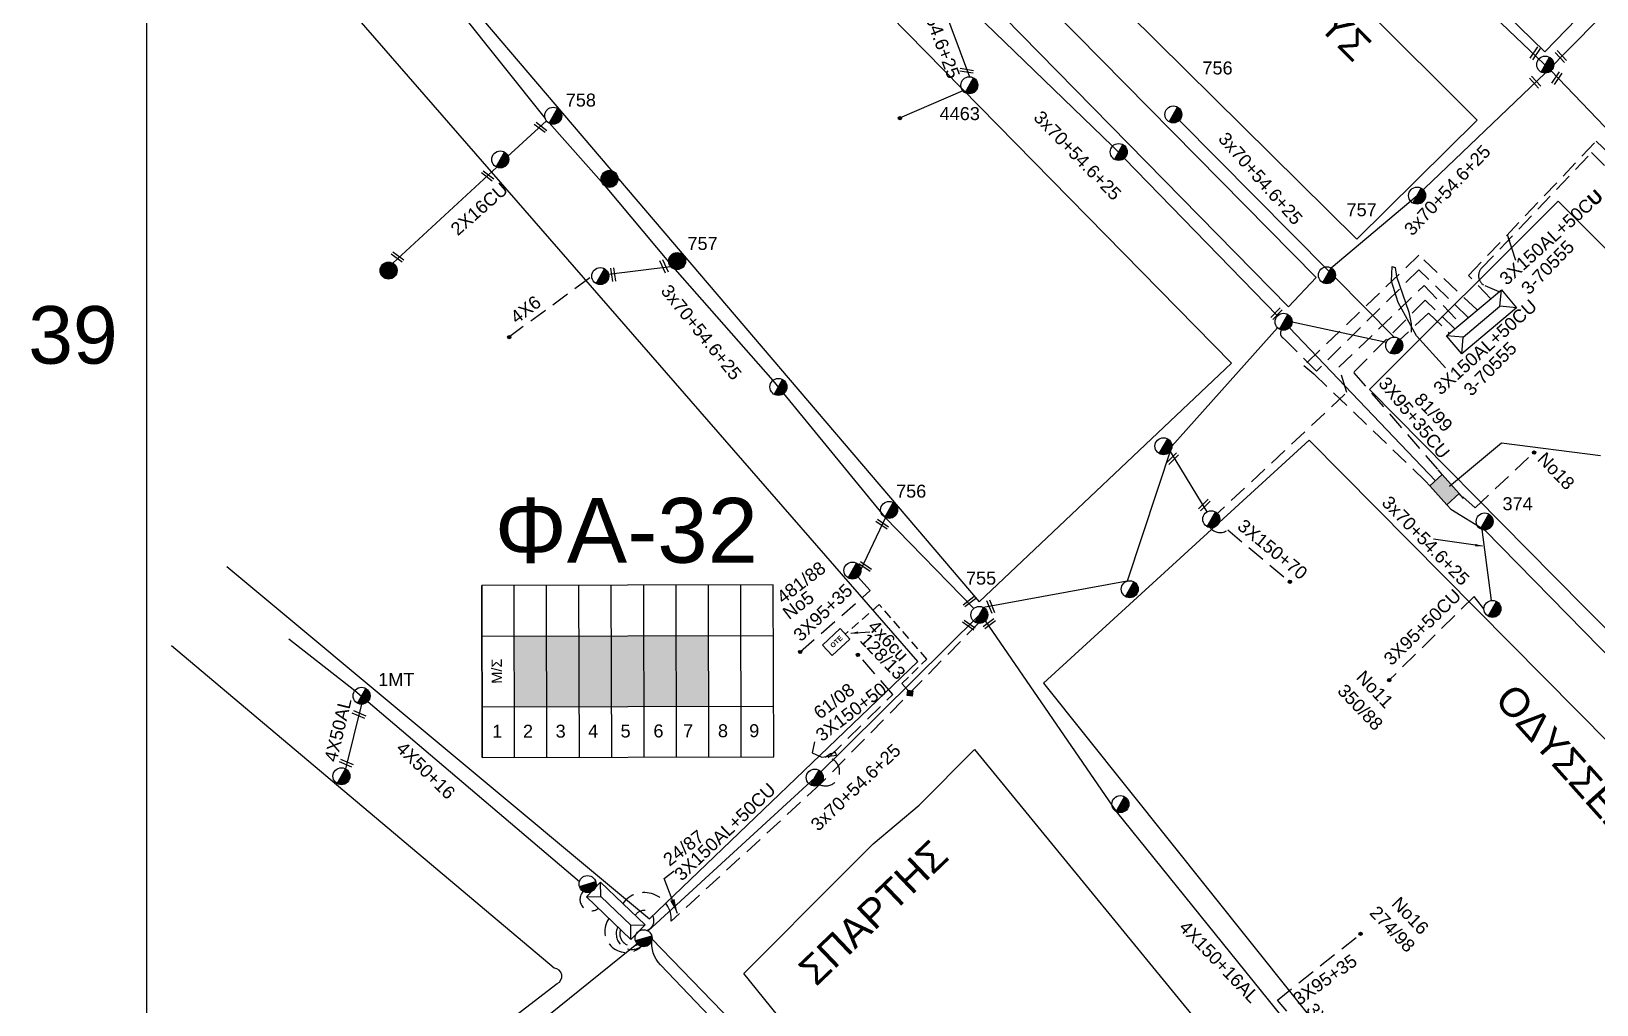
# Model space of a CAD drawing. Header units: millimetres. Extents: x -2449 to 9266, y 48 to 3905.
# Drawn here: x 7006.9 to 7224.3, y 3259.3 to 3394.4 of the extents above; entities that cross this region are included whole.
import ezdxf
from ezdxf.enums import TextEntityAlignment as Align

# ---------------------------------------------------------------- set-up
doc = ezdxf.new("R2010")
doc.units = ezdxf.units.MM
doc.linetypes.add('DASHED', pattern=[19.05, 12.7, -6.35])
for name, color, linetype in [('Link Box 4 Διευθύνσεων', 7, 'Continuous'), ('Pillar OTE', 7, 'Continuous'), ('Άγνωστα', 7, 'Continuous'), ('Ασφαλειοκιβώτια Χ.Τ 9 αναχωρήσεων', 7, 'Continuous'), ('Γυμνά εναέρια ΧΤ (3Φ)   4x50AL', 7, 'Continuous'), ('Γυμνά εναέρια ΧΤ και ΦΟΠ (3Φ)   4x50+16AL', 7, 'Continuous'), ('Επιγραφές - Σχήματα', 7, 'Continuous'), ('Καλώδια ΧΤ   3x150+70 XLPE', 7, 'DASHED'), ('Καλώδια ΧΤ   3x150AL+50CU', 7, 'DASHED'), ('Καλώδια ΧΤ   3x150AL+50XLPE', 7, 'DASHED'), ('Καλώδια ΧΤ   3x95+35 CU', 7, 'DASHED'), ('Καλώδια ΧΤ   3x95+35 XLPE', 7, 'DASHED'), ('Καλώδια ΧΤ   4x6CU', 7, 'DASHED'), ('Μηχανική τομή', 7, 'Continuous'), ('Στύλος Ξύλινος', 7, 'Continuous'), ('Στύλος Ξύλινος @ 1', 7, 'Continuous'), ('Στύλος ΦΜ', 7, 'Continuous'), ('Στύλος ΦΜ @ 1', 7, 'Continuous'), ('Συνδέσεις', 7, 'Continuous'), ('Συνεστραμμένα ΧΤ   3x70+54.6+25 AL', 7, 'SYN_LINE'), ('Υποσταθμός εναέριος 2 στύλων', 7, 'Continuous'), ('Υποσταθμός πόλεως', 7, 'Continuous'), ('Υπόβαθρο ΔΕΗ', 7, 'Continuous'), ('Υπόγεια καλώδια Παροχών ΧΤ   4x6', 7, 'DASHED')]:
    doc.layers.add(name, color=color, linetype=linetype)
doc.styles.add('arial', font='arial.ttf')
doc.styles.get("Standard").update_dxf_attribs({"font": 'arial.ttf'})
doc.linetypes.add('SYN_LINE', pattern='A,0.5,-0.0001,["/\\/\\/\\/",Standard,S=0.1,R=0,X=0,Y=-0.05],-0.25', length=0.7501)
doc.dimstyles.new('ISO-25', dxfattribs={"dimtxt": 2.5, "dimasz": 2.5, "dimexe": 1.25, "dimexo": 0.625, "dimtad": 1, "dimtxsty": 'Standard', "dimcen": 2.5, "dimadec": 0, "dimazin": 0, "dimtfac": 1, "dimtmove": 0, "dimatfit": 3, "dimfxl": 0, "dimarcsym": 0})

# ---------------------------------------------------------------- blocks, each defined once
blk = doc.blocks.new('ΥΠΑΡΧΩΝ ΤΣΙΜΕΝΤΕΝΙΟΣ ΣΤΥΛΟΣ')
at = {"layer": 'Στύλος ΦΜ'}
blk.add_hatch(color=7, dxfattribs=at).paths.add_polyline_path([(-1.29, -2.28, 0.574793), (2.62, 0, 0.268822), (1.3, 2.27)])
at = {"layer": 'Στύλος ΦΜ', "color": 7}
blk.add_line((-1.29, -2.28), (1.3, 2.27), dxfattribs=at)
blk.add_circle((0, 0), 2.62, dxfattribs=at)
at = {"layer": 'Στύλος ΦΜ', "flags": 4}
for tag, p in [('ΑΡΙΘΜΟΣ', (-4.68, 8.05)), ('ΤΥΠΟΣ', (-4.91, 3.03))]:
    blk.add_attdef(tag, p, '', height=4, dxfattribs=at)
blk = doc.blocks.new('ΥΠΑΡΧΩΝ ΞΥΛΙΝΟΣ ΣΤΥΛΟΣ')
at = {"layer": 'Στύλος Ξύλινος'}
h = blk.add_hatch(color=7, dxfattribs=at)
h.paths.add_polyline_path([(-2.62, 0, 0.270008), (-1.29, -2.28), (1.3, 2.27, 0.576266)])
h.paths.add_polyline_path([(-1.29, -2.28, 0.574793), (2.62, 0, 0.268822), (1.3, 2.27)])
at = {"layer": 'Στύλος Ξύλινος', "color": 7}
blk.add_line((-1.29, -2.28), (1.3, 2.27), dxfattribs=at)
blk.add_circle((0, 0), 2.62, dxfattribs=at)
at = {"layer": 'Στύλος Ξύλινος', "flags": 4}
for tag, p in [('ΑΡΙΘΜΟΣ', (-4.91, 8.6)), ('ΤΥΠΟΣ', (-4.85, 3.39))]:
    blk.add_attdef(tag, p, '', height=4, dxfattribs=at)
blk = doc.blocks.new('ΥΠΟΣΤΑΘΜΟΣ ΕΝΑΕΡΙΟΣ ΕΠΙ 2 ΣΤΥΛΩΝ')
at = {"layer": 'Υποσταθμός εναέριος 2 στύλων', "linetype": 'Continuous'}
for points in [[(-11.97, -2.11, 0.574793), (-8.45, -0.07, 0.268822), (-9.64, 1.98)], [(9.68, -2.15, 0.574793), (13.19, -0.1, 0.268822), (12.01, 1.95)]]:
    blk.add_hatch(color=256, dxfattribs=at).paths.add_polyline_path(points)
for p, q in [((-11.97, -2.11), (-9.64, 1.98)), ((9.68, -2.15), (12.01, 1.95))]:
    blk.add_line(p, q, dxfattribs=at)
for centre in [(-10.81, -0.07), (10.84, -0.1)]:
    blk.add_circle(centre, 2.36, dxfattribs=at)
at = {"layer": 'Υποσταθμός πόλεως', "linetype": 'Continuous', "ltscale": 40}
blk.add_lwpolyline([(-8.57, 2.82), (8.57, 2.82), (8.57, -2.82), (-8.57, -2.82)], close=True, dxfattribs=at)
for points in [[(-5.75, 0), (-8.57, 2.82)], [(-8.57, -2.82), (-5.75, 0)], [(-5.75, 0), (5.75, 0)], [(5.75, 0), (8.57, 2.82)], [(8.57, -2.82), (5.75, 0)]]:
    blk.add_lwpolyline(points, dxfattribs=at)
at = {"layer": 'Υποσταθμός εναέριος 2 στύλων', "ltscale": 40, "flags": 1}
for tag, p in [('ΜΕΤΑΣΧΗΜΑΤΙΣΜΟΣ', (14.09, 2.51)), ('ΙΣΧΥΣ', (14.07, -0.28)), ('ΑΡΙΘΜΟΣ', (14.19, -3))]:
    blk.add_attdef(tag, p, '', height=1.8, dxfattribs=at)
blk = doc.blocks.new('LINK BOX 4 ΑΝΑΧΩΡΗΣΕΩΝ')
at = {"layer": 'Link Box 4 Διευθύνσεων', "ltscale": 40}
blk.add_hatch(color=256, dxfattribs=at).paths.add_polyline_path([(-3.54, 0), (-3.54, -4.67), (3.54, -4.67), (3.54, 0)])
for p, q in [((-3.54, 0), (-5.33, 0)), ((5.33, 0), (3.54, 0)), ((-3.54, -4.67), (-5.33, -4.67)), ((5.33, -4.67), (3.54, -4.67))]:
    blk.add_line(p, q, dxfattribs=at)
blk.add_lwpolyline([(-3.54, -4.67), (-3.54, 0), (3.54, 0), (3.54, -4.67)], close=True, dxfattribs=at)
blk = doc.blocks.new('ΥΠΟΣΤΑΘΜΟΣ ΠΟΛΕΩΣ')
at = {"layer": 'Υποσταθμός πόλεως', "linetype": 'Continuous', "ltscale": 40}
blk.add_lwpolyline([(-8.57, 2.82), (8.57, 2.82), (8.57, -2.82), (-8.57, -2.82)], close=True, dxfattribs=at)
for points in [[(-5.75, 0), (-8.57, 2.82)], [(5.75, 0), (8.57, 2.82)], [(-8.57, -2.82), (-5.75, 0)], [(-5.75, 0), (5.75, 0)], [(8.57, -2.82), (5.75, 0)]]:
    blk.add_lwpolyline(points, dxfattribs=at)
at = {"layer": 'Υποσταθμός πόλεως', "linetype": 'SYN_LINE', "ltscale": 40, "flags": 1}
for tag, p in [('ΜΕΤΑΣΧΗΜΑΤΙΣΜΟΣ', (10.6, 2.39)), ('ΙΣΧΥΣ', (10.58, -0.41)), ('ΑΡΙΘΜΟΣ', (10.7, -3.13))]:
    blk.add_attdef(tag, p, '', height=1.8, dxfattribs=at)
blk = doc.blocks.new('ΑΣΦΑΛΕΙΟΚΙΒΩΤΙΟ ΥΠΟΣΤΑΘΜΟΥ 9 ΑΝΑΧΩΡΗΣΕΩΝ')
at = {"layer": 'Ασφαλειοκιβώτια Χ.Τ 9 αναχωρήσεων', "ltscale": 40}
for p, q in [((-23.8, 40.36), (24.02, 40.36)), ((-9.72, 40.36), (-9.72, -40.64)), ((9.94, 40.36), (9.94, -40.64)), ((-23.8, 31.36), (24.02, 31.36)), ((-23.8, 22.36), (24.02, 22.36)), ((-23.8, 13.36), (24.02, 13.36)), ((-23.8, 4.36), (24.02, 4.36)), ((-23.8, -4.64), (24.02, -4.64)), ((-23.8, -13.64), (24.02, -13.64)), ((-23.8, -22.64), (24.02, -22.64)), ((-23.8, -31.64), (24.02, -31.64))]:
    blk.add_line(p, q, dxfattribs=at)
at = {"layer": 'Ασφαλειοκιβώτια Χ.Τ 9 αναχωρήσεων'}
blk.add_lwpolyline([(-23.8, -40.64), (24.02, -40.64), (24.02, 40.36), (-23.8, 40.36)], close=True, dxfattribs=at)
for s, p in [('1', (-18.29, 37.57)), ('2', (-18.29, 29)), ('3', (-18.29, 19.93)), ('4', (-18.29, 10.91)), ('5', (-18.29, 1.89)), ('6', (-18.29, -7.24)), ('7', (-18.29, -15.48)), ('8', (-18.29, -25.17)), ('9', (-18.29, -33.86))]:
    blk.add_text(s, height=3.6, rotation=270, dxfattribs=at).set_placement(p)
at = {"layer": 'Ασφαλειοκιβώτια Χ.Τ 9 αναχωρήσεων', "ltscale": 40}
for tag, height, p in [('ΟΝΟΜΑ', 5, (-0.16, 44.31)), ('ΚΕΙΜΕΝΟ 1', 2, (17.06, 35.59)), ('ΚΕΙΜΕΝΟ 2', 2, (17.06, 26.88)), ('ΚΕΙΜΕΝΟ 3', 2, (17.06, 17.69)), ('ΚΕΙΜΕΝΟ 4', 2, (17.06, 8.71)), ('ΚΕΙΜΕΝΟ 5', 2, (17.06, -0.13)), ('ΚΕΙΜΕΝΟ 6', 2, (17.06, -9.05)), ('ΚΕΙΜΕΝΟ 7', 2, (17.06, -18.13)), ('ΚΕΙΜΕΝΟ 8', 2, (17.06, -26.85)), ('ΚΕΙΜΕΝΟ 9', 2, (17.06, -35.99)), ('ΣΧ', 2, (-0.1, -42.64))]:
    blk.add_attdef(tag, text='', height=height, dxfattribs=at).set_placement(p, align=Align.MIDDLE_CENTER)
blk = doc.blocks.new('ΜΗΧΑΝΙΚΗ ΤΟΜΗ')
at = {"layer": 'Μηχανική τομή', "ltscale": 40}
for p, q in [((-1.89, 0.78), (1.89, 0.78)), ((1.89, 0), (-1.89, 0))]:
    blk.add_line(p, q, dxfattribs=at)
blk = doc.blocks.new('_ΣΥΝΔΕΣΗ')
at = {"layer": 'Συνδέσεις', "linetype": 'SYN_LINE', "ltscale": 40}
blk.add_hatch(color=256, dxfattribs=at).paths.add_polyline_path([(0.5, -0.01, 1), (-0.5, -0.01, 1)])
at = {"layer": 'Συνδέσεις'}
blk.add_circle((0, -0.01), 0.5, dxfattribs=at)
blk = doc.blocks.new('TSONTA XT1')
at = {"ltscale": 40}
h = blk.add_hatch(color=256, dxfattribs=at)
h.dxf.hatch_style = 1
h.paths.add_polyline_path([(595.96, 2487.66), (597.07, 2488.77), (595.96, 2489.87), (594.85, 2488.77)])
blk.add_lwpolyline([(594.85, 2488.77), (595.96, 2489.87), (597.07, 2488.77), (595.96, 2487.66)], close=True, dxfattribs=at)
blk = doc.blocks.new('PILLAR ΟΤΕ')
at = {"layer": 'Pillar OTE', "ltscale": 40}
blk.add_lwpolyline([(-3.31, 2.02), (3.39, 2.02), (3.39, -1.99), (-3.31, -1.99)], close=True, dxfattribs=at)
at = {"layer": 'Pillar OTE', "insert": (-1.81, 0.71), "char_height": 1.3575, "width": 109.961, "attachment_point": 1}
blk.add_mtext('{\\fArial|b1|i0|c161|p34;OTE}', dxfattribs=at)

msp = doc.modelspace()

# ---------------------------------------------------------------- hatches: boundary and pattern name
at = {"layer": 'Ασφαλειοκιβώτια Χ.Τ 9 αναχωρήσεων', "ltscale": 40}
for color, points in [(30, [(7073.96, 3310.44), (7073.99, 3300.61), (7078.49, 3300.62), (7078.46, 3310.45)]), (85, [(7078.46, 3310.45), (7078.49, 3300.62), (7082.99, 3300.63), (7082.96, 3310.46)]), (2, [(7082.96, 3310.46), (7082.99, 3300.63), (7087.49, 3300.64), (7087.46, 3310.47)]), (151, [(7087.46, 3310.47), (7087.49, 3300.64), (7091.99, 3300.65), (7091.96, 3310.48)]), (1, [(7091.96, 3310.48), (7091.99, 3300.65), (7096.49, 3300.66), (7096.46, 3310.49)]), (62, [(7096.46, 3310.49), (7096.49, 3300.66), (7100.99, 3300.67), (7100.96, 3310.5)])]:
    msp.add_hatch(color=color, dxfattribs=at).paths.add_polyline_path(points)

# ---------------------------------------------------------------- linework, layer by layer
at = {"layer": 'Άγνωστα', "color": 151, "linetype": 'SYN_LINE', "ltscale": 10}
for points in [[(7078.46, 3381.98), (7072.44, 3376.51)], [(7187.99, 3360.25), (7196.22, 3351.96)]]:
    msp.add_lwpolyline(points, dxfattribs=at)
at = {"layer": 'Άγνωστα', "color": 151, "linetype": 'SYN_LINE', "ltscale": 20}
msp.add_lwpolyline([(7071.53, 3375.57), (7057.1, 3362.23)], dxfattribs=at)
at = {"layer": 'Άγνωστα', "color": 30, "linetype": 'DASHED', "ltscale": 0.2}
msp.add_lwpolyline([(7205.74, 3329.76), (7207.48, 3328.27), (7215.65, 3335.94)], dxfattribs=at)
at = {"layer": 'Άγνωστα', "linetype": 'DASHED', "ltscale": 0.2}
msp.add_lwpolyline([(7208.68, 3314.22), (7207.33, 3315.96), (7195.53, 3304.34)], dxfattribs=at)
at = {"layer": 'Άγνωστα', "color": 1, "linetype": 'Continuous', "ltscale": 20}
for points in [[(7042.63, 3310.05), (7051.84, 3302.9)], [(7051.84, 3302.9), (7083.03, 3276.36)]]:
    msp.add_lwpolyline(points, dxfattribs=at)
at = {"layer": 'Άγνωστα', "color": 7, "linetype": 'DASHED', "ltscale": 0.2}
msp.add_lwpolyline([(7117.6, 3293.55), (7126.54, 3302.34), (7121.89, 3307.69)], dxfattribs=at)
at = {"layer": 'Άγνωστα', "color": 1, "linetype": 'SYN_LINE', "ltscale": 20}
msp.add_lwpolyline([(7124.71, 3299.67), (7124.79, 3299.76)], dxfattribs=at)
at = {"layer": 'Άγνωστα', "color": 1, "linetype": 'DASHED', "ltscale": 0.2}
msp.add_lwpolyline([(7083.57, 3274.99, 0.953788), (7085.67, 3272.64)], format="xyb", dxfattribs=at)
at = {"layer": 'Γυμνά εναέρια ΧΤ (3Φ)   4x50AL', "color": 1, "ltscale": 40}
msp.add_lwpolyline([(7052.75, 3300.97), (7050.54, 3292.01)], dxfattribs=at)
at = {"layer": 'Γυμνά εναέρια ΧΤ και ΦΟΠ (3Φ)   4x50+16AL', "color": 7, "linetype": 'SYN_LINE', "ltscale": 10}
msp.add_lwpolyline([(7208.41, 3325.24), (7209.67, 3315.39)], dxfattribs=at)
at = {"layer": 'Γυμνά εναέρια ΧΤ και ΦΟΠ (3Φ)   4x50+16AL', "color": 30, "ltscale": 0.2}
msp.add_lwpolyline([(7139.41, 3312.55), (7157.59, 3286.09), (7191.32, 3244.31)], dxfattribs=at)
at = {"layer": 'Επιγραφές - Σχήματα'}
msp.add_lwpolyline([(7022.92, 3887.4), (9025.82, 3887.4), (9025.82, 2893.51), (7022.92, 2893.51)], close=True, dxfattribs=at)
at = {"layer": 'Επιγραφές - Σχήματα', "linetype": 'Continuous', "ltscale": 0.2}
for points in [[(7203.35, 3347.71), (7199.31, 3352.15), (7196.76, 3356.77), (7195.85, 3359.73), (7195.93, 3361.79), (7196.34, 3361.63), (7196.51, 3360.39), (7198.24, 3355.45), (7198.57, 3353.8), (7198.57, 3352.65)], [(7203.89, 3331.26), (7211.1, 3337.26), (7224.86, 3335.54)], [(7115.67, 3295.74), (7115.34, 3294.24), (7116.71, 3293.65), (7118.73, 3293.91), (7118.6, 3294.3), (7117.89, 3294.11), (7117.17, 3293.59)]]:
    msp.add_lwpolyline(points, dxfattribs=at)
at = {"layer": 'Επιγραφές - Σχήματα', "color": 62, "linetype": 'DASHED', "ltscale": 0.2}
msp.add_lwpolyline([(7087.12, 3271.24, 0.918118), (7091.61, 3267.36)], format="xyb", dxfattribs=at)
at = {"layer": 'Επιγραφές - Σχήματα', "color": 151, "linetype": 'DASHED', "ltscale": 0.2}
msp.add_lwpolyline([(7090.77, 3271.64), (7090.77, 3271.64, -1.473), (7092.37, 3269.59)], format="xyb", dxfattribs=at)
at = {"layer": 'Επιγραφές - Σχήματα', "color": 7, "linetype": 'DASHED', "ltscale": 0.2}
msp.add_arc((7117.19, 3291.62), 1.98, 238.4451, 78.3022, dxfattribs=at)
at = {"layer": 'Επιγραφές - Σχήματα', "color": 2, "linetype": 'DASHED', "ltscale": 0.2}
msp.add_arc((7090.31, 3269.11), 2.18, 154.1151, 306.5695, dxfattribs=at)
at = {"layer": 'Επιγραφές - Σχήματα', "color": 85, "linetype": 'DASHED', "ltscale": 0.2}
msp.add_arc((7090.31, 3269.11), 1.68, 159.7723, 298.9175, dxfattribs=at)
at = {"layer": 'Καλώδια ΧΤ   3x150+70 XLPE', "linetype": 'DASHED', "ltscale": 0.2}
msp.add_lwpolyline([(7173.1, 3325.18), (7181.73, 3317.98)], dxfattribs=at)
msp.add_arc((7172.04, 3326.64), 1.81, 219.1944, 305.9843, dxfattribs=at)
at = {"layer": 'Καλώδια ΧΤ   3x150AL+50CU', "color": 27, "linetype": 'DASHED', "ltscale": 0.2}
msp.add_line((7185.41, 3347.22), (7180.88, 3351.8), dxfattribs=at)
at = {"layer": 'Καλώδια ΧΤ   3x150AL+50CU', "color": 85, "ltscale": 0.2}
msp.add_lwpolyline([(7209.63, 3357.3), (7206.54, 3360.52), (7224.27, 3379.16), (7236.24, 3367.83), (7236.24, 3367.18), (7237.22, 3366.13), (7238.28, 3366.48), (7238.18, 3366.98)], dxfattribs=at)
at = {"layer": 'Καλώδια ΧΤ   3x150AL+50CU', "color": 6, "linetype": 'DASHED', "ltscale": 0.2}
msp.add_lwpolyline([(7207.76, 3355.74), (7199.65, 3363.35), (7183.68, 3348.03), (7185.04, 3346.85), (7200.56, 3331.97)], dxfattribs=at)
at = {"layer": 'Καλώδια ΧΤ   3x150AL+50CU', "color": 27, "linetype": 'DASHED', "ltscale": 0.2}
msp.add_lwpolyline([(7206.51, 3354.69), (7199.65, 3361.32), (7185.41, 3347.22)], dxfattribs=at)
at = {"layer": 'Καλώδια ΧΤ   3x150AL+50CU', "color": 1, "linetype": 'DASHED', "ltscale": 0.2}
msp.add_lwpolyline([(7170.8, 3326.67), (7189.62, 3344.27), (7188.54, 3347.8), (7200.37, 3359.11), (7205.45, 3353.8)], dxfattribs=at)
at = {"layer": 'Καλώδια ΧΤ   3x150AL+50CU', "color": 30, "linetype": 'DASHED', "ltscale": 0.2}
msp.add_lwpolyline([(7204.65, 3353.13), (7200.5, 3357.08), (7190.57, 3347.06), (7202.3, 3333.53)], dxfattribs=at)
at = {"layer": 'Καλώδια ΧΤ   3x150AL+50CU', "color": 151, "linetype": 'SYN_LINE', "ltscale": 15}
msp.add_lwpolyline([(7182.02, 3354.09), (7195.13, 3351.24)], dxfattribs=at)
at = {"layer": 'Καλώδια ΧΤ   3x150AL+50CU', "color": 151, "linetype": 'DASHED', "ltscale": 0.2}
msp.add_lwpolyline([(7196.33, 3350.98), (7200.98, 3355.31), (7203.9, 3352.5)], dxfattribs=at)
at = {"layer": 'Καλώδια ΧΤ   3x150AL+50CU', "color": 30, "ltscale": 0.2}
msp.add_lwpolyline([(7138.63, 3312.42), (7116.55, 3289.95), (7095.78, 3270.87)], dxfattribs=at)
for points in [[(7095.78, 3270.87, 0.745975), (7089.04, 3273.3)], [(7193.08, 3245.34), (7193.34, 3245.91, 0.355477), (7193.04, 3247.09, 0.44964), (7191.09, 3246.68), (7179.98, 3259.9)]]:
    msp.add_lwpolyline(points, format="xyb", dxfattribs=at)
at = {"layer": 'Καλώδια ΧΤ   3x150AL+50CU', "color": 27, "linetype": 'DASHED', "ltscale": 0.2}
msp.add_arc((7181.16, 3352.5), 0.756, 143.8084, 248.3576, dxfattribs=at)
at = {"layer": 'Καλώδια ΧΤ   3x150AL+50XLPE', "color": 62, "linetype": 'DASHED', "ltscale": 0.2}
msp.add_lwpolyline([(7210.79, 3358.27), (7208.84, 3359.1, -0.498717), (7208.27, 3361.43), (7223.64, 3377.58), (7236.32, 3364.88), (7239.31, 3364.03), (7271.3, 3333.17, 0.395876), (7272.35, 3333.16, 0.091186), (7272.86, 3333.83, -0.716942), (7275.48, 3333.46, -0.031095), (7275.7, 3331.69, 0.751926)], format="xyb", dxfattribs=at)
at = {"layer": 'Καλώδια ΧΤ   3x95+35 XLPE', "color": 151, "ltscale": 0.2}
msp.add_lwpolyline([(7113.73, 3308.29), (7123.39, 3316.76), (7121.72, 3318.65)], dxfattribs=at)
at = {"layer": 'Καλώδια ΧΤ   3x95+35 XLPE', "color": 30, "ltscale": 0.2}
msp.add_lwpolyline([(7179.98, 3259.9), (7191.54, 3269.09)], dxfattribs=at)
at = {"layer": 'Καλώδια ΧΤ   4x6CU', "color": 30, "linetype": 'DASHED', "ltscale": 0.1}
msp.add_lwpolyline([(7128.64, 3302.92), (7127.83, 3303.85), (7131.27, 3307.25), (7124.68, 3314.82), (7119.95, 3310.71)], dxfattribs=at)
at = {"layer": 'Συνεστραμμένα ΧΤ   3x70+54.6+25 AL', "color": 85, "linetype": 'SYN_LINE', "ltscale": 20}
for points in [[(7187.44, 3361.58), (7199.4, 3371.61), (7217.2, 3388.62), (7253.67, 3425.58), (7290.81, 3460.77)], [(7237.14, 3368.99), (7218.01, 3388.95), (7178.48, 3426.68)], [(7091.7, 3268.24), (7042.63, 3228.7)]]:
    msp.add_lwpolyline(points, dxfattribs=at)
at = {"layer": 'Συνεστραμμένα ΧΤ   3x70+54.6+25 AL', "color": 151, "linetype": 'SYN_LINE', "ltscale": 20}
for points in [[(7060.24, 3404.92), (7078.27, 3382.34)], [(7166.44, 3382.01), (7187.16, 3361.08)], [(7096.29, 3361.38), (7109.87, 3345.92), (7125.46, 3326.94), (7137.81, 3314.28)], [(7201.93, 3332), (7181.65, 3353.24)], [(7204.07, 3328.06), (7208.78, 3325.18), (7243.22, 3290.05), (7273.79, 3259.96)], [(7092.57, 3269.49), (7115.72, 3290.78), (7138.58, 3313.39)]]:
    msp.add_lwpolyline(points, dxfattribs=at)
at = {"layer": 'Συνεστραμμένα ΧΤ   3x70+54.6+25 AL', "color": 27, "linetype": 'SYN_LINE', "ltscale": 15}
msp.add_lwpolyline([(7132.01, 3402.04), (7137.19, 3388.11)], dxfattribs=at)
at = {"layer": 'Συνεστραμμένα ΧΤ   3x70+54.6+25 AL', "color": 27, "linetype": 'SYN_LINE', "ltscale": 20}
msp.add_lwpolyline([(7132.59, 3402.19), (7157.09, 3378.49), (7180.02, 3354.93)], dxfattribs=at)
at = {"layer": 'Συνεστραμμένα ΧΤ   3x70+54.6+25 AL', "color": 27, "linetype": 'SYN_LINE', "ltscale": 10}
msp.add_lwpolyline([(7136.29, 3386.17), (7127.5, 3382.39)], dxfattribs=at)
at = {"layer": 'Συνεστραμμένα ΧΤ   3x70+54.6+25 AL', "color": 151, "linetype": 'SYN_LINE', "ltscale": 10}
for points in [[(7078.81, 3381.7), (7086.09, 3373.53)], [(7087.06, 3360.72), (7095.67, 3361.78)]]:
    msp.add_lwpolyline(points, dxfattribs=at)
at = {"layer": 'Συνεστραμμένα ΧΤ   3x70+54.6+25 AL', "color": 151, "linetype": 'SYN_LINE', "ltscale": 15}
msp.add_lwpolyline([(7086.62, 3372.92), (7095.41, 3362.41)], dxfattribs=at)
at = {"layer": 'Συνεστραμμένα ΧΤ   3x70+54.6+25 AL', "color": 1, "linetype": 'SYN_LINE', "ltscale": 20}
msp.add_lwpolyline([(7180.02, 3353.24), (7165.34, 3336.81), (7159.1, 3318.07), (7139.16, 3314.41)], dxfattribs=at)
at = {"layer": 'Συνεστραμμένα ΧΤ   3x70+54.6+25 AL', "color": 1, "linetype": 'SYN_LINE', "ltscale": 10}
msp.add_lwpolyline([(7165.1, 3336.1), (7170.19, 3327.68)], dxfattribs=at)
at = {"layer": 'Συνεστραμμένα ΧΤ   3x70+54.6+25 AL', "color": 151, "linetype": 'SYN_LINE', "ltscale": 8}
msp.add_lwpolyline([(7122.12, 3319.63), (7126.03, 3327.94)], dxfattribs=at)
at = {"layer": 'Συνεστραμμένα ΧΤ   3x70+54.6+25 AL', "color": 62, "linetype": 'SYN_LINE', "ltscale": 20}
msp.add_lwpolyline([(7131.61, 3228.46), (7131.61, 3228.46), (7129.37, 3228.03), (7094.28, 3264.77, -0.227933), (7093.1, 3268.41, -13.512608)], format="xyb", dxfattribs=at)
at = {"layer": 'Συνεστραμμένα ΧΤ   3x70+54.6+25 AL', "color": 2, "linetype": 'SYN_LINE', "ltscale": 20}
msp.add_lwpolyline([(7093.1, 3268.41), (7130.93, 3229.33), (7157.07, 3196.39)], dxfattribs=at)
at = {"layer": 'Υπόβαθρο ΔΕΗ'}
for points in [[(7147, 3459.92), (7217.12, 3391.56), (7245.19, 3420.54), (7173.14, 3493.1)], [(7113.92, 3454.76), (7097.46, 3441.8), (7181.54, 3356.16), (7185.35, 3360.26), (7142.16, 3404.08), (7147.34, 3408.73), (7191, 3365.55), (7207.74, 3382.09), (7127.5, 3462.13)], [(7138.57, 3315.18), (7173.63, 3348.34), (7088.61, 3434.93), (7057.11, 3410.75), (7138.57, 3315.18)], [(7034.06, 3320.13), (7092.75, 3271.16), (7130.03, 3306.93), (7049.9, 3398.96)]]:
    msp.add_lwpolyline(points, dxfattribs=at)
at = {"layer": 'Υπόβαθρο ΔΕΗ', "ltscale": 20}
for points in [[(7192.78, 3344.67), (7218.48, 3318.69), (7222.94, 3314.19), (7234.6, 3302.48), (7265.69, 3270.6), (7292.56, 3298.73), (7280.35, 3310.3), (7267.29, 3323.04), (7254.43, 3335.5), (7236.64, 3353.26), (7218.97, 3370.85), (7192.78, 3344.67)], [(7208.74, 3208.23), (7177.49, 3174.95), (7105.86, 3263.57), (7119.73, 3277.48), (7123.84, 3281.61), (7130.21, 3286.96), (7137.89, 3294.68), (7208.74, 3208.23)]]:
    msp.add_lwpolyline(points, dxfattribs=at)
for points in [[(7147.47, 3303.9), (7216.75, 3217.21, 0.480943), (7216.94, 3217.21), (7258.85, 3262.46), (7184.4, 3337.66), (7147.47, 3303.9)], [(7042.63, 3231.92), (7042.63, 3231.92), (7054.66, 3242.75), (7066.18, 3251.61), (7076.15, 3259.26), (7079.94, 3262.19, 0.770324), (7079.53, 3264.33), (7026.37, 3309.07)]]:
    msp.add_lwpolyline(points, format="xyb", dxfattribs=at)
at = {"layer": 'Υπόγεια καλώδια Παροχών ΧΤ   4x6', "color": 151, "linetype": 'DASHED', "ltscale": 0.2}
msp.add_lwpolyline([(7073.18, 3351.96), (7084.74, 3360.44)], dxfattribs=at)

# ---------------------------------------------------------------- block references
at = {"layer": 'Link Box 4 Διευθύνσεων', "xscale": 0.5, "yscale": 0.5, "zscale": 0.5, "rotation": 311.8449968251819}
msp.add_blockref('LINK BOX 4 ΑΝΑΧΩΡΗΣΕΩΝ', (7204.08, 3331.55), dxfattribs=at)
at = {"layer": 'Pillar OTE', "xscale": 0.5, "yscale": 0.5, "zscale": 0.5, "rotation": 43.11064616567811}
msp.add_blockref('PILLAR ΟΤΕ', (7118.68, 3309.6), dxfattribs=at)
at = {"layer": 'Ασφαλειοκιβώτια Χ.Τ 9 αναχωρήσεων', "xscale": 0.4999999999999993, "yscale": 0.4999999999999993, "zscale": 0.4999999999999993, "rotation": 90.13765344790879}
msp.add_blockref('ΑΣΦΑΛΕΙΟΚΙΒΩΤΙΟ ΥΠΟΣΤΑΘΜΟΥ 9 ΑΝΑΧΩΡΗΣΕΩΝ', (7089.66, 3305.51), dxfattribs=at)
at = {"layer": 'Μηχανική τομή'}
for p, xscale, yscale, zscale, rotation in [((7215.97, 3391.27), 0.4999999999999947, 0.4999999999999947, 0.4999999999999947, 56.39165911160593), ((7219.5, 3391.06), 0.5000000000000093, 0.5000000000000093, 0.5000000000000093, 133.1493000460759), ((7136.78, 3388.76), 0.5000000000000052, 0.5000000000000052, 0.5000000000000052, 350.8392218654308), ((7215.92, 3387.49), 0.5000000000000093, 0.5000000000000093, 0.5000000000000093, 133.1493000460759), ((7218.96, 3387.82), 0.4999999999999947, 0.4999999999999947, 0.4999999999999947, 56.39165911160593), ((7077.51, 3380.93), 0.5000000000000339, 0.5000000000000339, 0.5000000000000339, 323.0610705977504), ((7070.16, 3374.19), 0.5000000000000339, 0.5000000000000339, 0.5000000000000339, 323.0610705977504), ((7057.62, 3362.93), 0.5000000000000339, 0.5000000000000339, 0.5000000000000339, 323.0610705977504), ((7094.59, 3361.71), 0.5000000000000347, 0.5000000000000347, 0.5000000000000347, 294.0098801547466), ((7087.52, 3360.6), 0.5000000000000443, 0.5000000000000443, 0.5000000000000443, 278.0659507587915), ((7179.72, 3355.37), 0.4999999999999994, 0.4999999999999994, 0.4999999999999994, 225.3080609891651), ((7165.31, 3335.23), 0.4999999999999993, 0.4999999999999993, 0.4999999999999993, 225.3080609891651), ((7169.69, 3328.77), 0.4999999999999993, 0.4999999999999993, 0.4999999999999993, 225.3080609891651), ((7124.98, 3325.82), 0.5000000000000436, 0.5000000000000436, 0.5000000000000436, 325.5506833477659), ((7122.61, 3319.93), 0.5000000000000435, 0.5000000000000435, 0.5000000000000435, 325.5506833477659), ((7137.07, 3315.36), 0.5000000000000355, 0.5000000000000355, 0.5000000000000355, 216.3783163237812), ((7139.99, 3314.47), 0.500000000000046, 0.500000000000046, 0.500000000000046, 291.8649872555426), ((7137.02, 3311.82), 0.5000000000000436, 0.5000000000000436, 0.5000000000000436, 325.5506833477659), ((7139.85, 3312.33), 0.5000000000000357, 0.5000000000000357, 0.5000000000000357, 216.3783163237812), ((7052.49, 3299.75), 0.4999999999999997, 0.4999999999999997, 0.4999999999999997, 156.9193340496631), ((7050.71, 3292.96), 0.4999999999999997, 0.4999999999999997, 0.4999999999999997, 156.9193340496631)]:
    msp.add_blockref('ΜΗΧΑΝΙΚΗ ΤΟΜΗ', p, dxfattribs=dict(at, xscale=xscale, yscale=yscale, zscale=zscale, rotation=rotation))
at = {"layer": 'Στύλος Ξύλινος @ 1', "ltscale": 40, "xscale": 0.4499999999998181, "yscale": 0.4499999999998181, "zscale": 0.4499999999998181}
for p in [(7087.2, 3373.94), (7056.51, 3361.2)]:
    msp.add_blockref('ΥΠΑΡΧΩΝ ΞΥΛΙΝΟΣ ΣΤΥΛΟΣ', p, dxfattribs=at)
at = {"layer": 'Στύλος Ξύλινος @ 1', "ltscale": 40}
ref = msp.add_blockref('ΥΠΑΡΧΩΝ ΞΥΛΙΝΟΣ ΣΤΥΛΟΣ', (7096.58, 3362.52), dxfattribs=dict(at, xscale=0.4499999999998181, yscale=0.4499999999998181, zscale=0.4499999999998181))
ref.add_attrib('ΤΥΠΟΣ', '757', (7098.03, 3364.07), dxfattribs={"layer": 'Στύλος Ξύλινος', "height": 1.8, "flags": 4})
at = {"layer": 'Στύλος ΦΜ @ 1', "ltscale": 40, "xscale": 0.4499999999998181, "yscale": 0.4499999999998181, "zscale": 0.4499999999998181}
for p in [(7217.2, 3389.8), (7072.03, 3376.64), (7157.94, 3377.67), (7085.92, 3360.44), (7186.86, 3360.56), (7180.84, 3354.09), (7196.22, 3350.78), (7110.66, 3345.04), (7164.16, 3336.81), (7170.8, 3326.67), (7120.95, 3319.54), (7159.47, 3316.95), (7209.86, 3314.22), (7049.96, 3290.99), (7115.72, 3290.79), (7158.17, 3287.12)]:
    msp.add_blockref('ΥΠΑΡΧΩΝ ΤΣΙΜΕΝΤΕΝΙΟΣ ΣΤΥΛΟΣ', p, dxfattribs=at)
at = {"layer": 'Στύλος ΦΜ @ 1', "ltscale": 40}
ref = msp.add_blockref('ΥΠΑΡΧΩΝ ΤΣΙΜΕΝΤΕΝΙΟΣ ΣΤΥΛΟΣ', (7165.53, 3382.88), dxfattribs=dict(at, xscale=0.4499999999998181, yscale=0.4499999999998181, zscale=0.4499999999998181))
ref.add_attrib('ΤΥΠΟΣ', '756', (7169.57, 3388.44), dxfattribs={"layer": 'Στύλος ΦΜ', "height": 1.8, "flags": 4})
ref = msp.add_blockref('ΥΠΑΡΧΩΝ ΤΣΙΜΕΝΤΕΝΙΟΣ ΣΤΥΛΟΣ', (7137.19, 3386.93), dxfattribs=dict(at, xscale=0.4499999999998181, yscale=0.4499999999998181, zscale=0.4499999999998181))
ref.add_attrib('ΑΡΙΘΜΟΣ', '4463', (7133.06, 3382.1), dxfattribs={"layer": 'Στύλος ΦΜ', "height": 1.8, "flags": 4})
ref = msp.add_blockref('ΥΠΑΡΧΩΝ ΤΣΙΜΕΝΤΕΝΙΟΣ ΣΤΥΛΟΣ', (7079.39, 3382.71), dxfattribs=dict(at, xscale=0.4499999999998181, yscale=0.4499999999998181, zscale=0.4499999999998181))
ref.add_attrib('ΤΥΠΟΣ', '758', (7081.12, 3383.98), dxfattribs={"layer": 'Στύλος ΦΜ', "height": 1.8, "flags": 4})
ref = msp.add_blockref('ΥΠΑΡΧΩΝ ΤΣΙΜΕΝΤΕΝΙΟΣ ΣΤΥΛΟΣ', (7199.39, 3371.61), dxfattribs=dict(at, xscale=0.4499999999998181, yscale=0.4499999999998181, zscale=0.4499999999998181))
ref.add_attrib('ΤΥΠΟΣ', '757', (7189.59, 3368.75), dxfattribs={"layer": 'Στύλος ΦΜ', "height": 1.8, "flags": 4})
ref = msp.add_blockref('ΥΠΑΡΧΩΝ ΤΣΙΜΕΝΤΕΝΙΟΣ ΣΤΥΛΟΣ', (7126.04, 3327.96), dxfattribs=dict(at, xscale=0.4499999999998181, yscale=0.4499999999998181, zscale=0.4499999999998181))
ref.add_attrib('ΤΥΠΟΣ', '756', (7127.01, 3329.67), dxfattribs={"layer": 'Στύλος ΦΜ', "height": 1.8, "flags": 4})
ref = msp.add_blockref('ΥΠΑΡΧΩΝ ΤΣΙΜΕΝΤΕΝΙΟΣ ΣΤΥΛΟΣ', (7208.78, 3326.36), dxfattribs=dict(at, xscale=0.4499999999998181, yscale=0.4499999999998181, zscale=0.4499999999998181))
ref.add_attrib('ΤΥΠΟΣ', '374', (7211.26, 3327.93), dxfattribs={"layer": 'Στύλος ΦΜ', "height": 1.8, "flags": 4})
ref = msp.add_blockref('ΥΠΑΡΧΩΝ ΤΣΙΜΕΝΤΕΝΙΟΣ ΣΤΥΛΟΣ', (7138.58, 3313.39), dxfattribs=dict(at, xscale=0.4499999999998181, yscale=0.4499999999998181, zscale=0.4499999999998181))
ref.add_attrib('ΤΥΠΟΣ', '755', (7136.72, 3317.59), dxfattribs={"layer": 'Στύλος ΦΜ', "height": 1.8, "flags": 4})
ref = msp.add_blockref('ΥΠΑΡΧΩΝ ΤΣΙΜΕΝΤΕΝΙΟΣ ΣΤΥΛΟΣ', (7052.75, 3302.15), dxfattribs=dict(at, xscale=0.4499999999998181, yscale=0.4499999999998181, zscale=0.4499999999998181))
ref.add_attrib('ΤΥΠΟΣ', '1ΜΤ', (7055.07, 3303.51), dxfattribs={"layer": 'Στύλος ΦΜ', "height": 1.8, "flags": 4})
at = {"layer": 'Συνδέσεις', "xscale": 0.4500000000000455, "yscale": 0.4500000000000455, "zscale": 0.4500000000000455}
for p in [(7127.54, 3382.37), (7073.27, 3351.96), (7215.65, 3335.94), (7181.73, 3317.99), (7113.69, 3308.24), (7121.71, 3307.83), (7195.53, 3304.34), (7191.54, 3269.1)]:
    msp.add_blockref('_ΣΥΝΔΕΣΗ', p, dxfattribs=at)
at = {"layer": 'Συνδέσεις', "xscale": 0.4587642264993219, "yscale": 0.4587642264993219, "zscale": 0.4587642264993219, "rotation": 36.85281283035874}
msp.add_blockref('TSONTA XT1', (7594.96, 2224.93), dxfattribs=at)
at = {"layer": 'Υποσταθμός εναέριος 2 στύλων', "xscale": 0.5, "yscale": 0.5, "zscale": 0.5, "rotation": 316.0586336074193}
msp.add_blockref('ΥΠΟΣΤΑΘΜΟΣ ΕΝΑΕΡΙΟΣ ΕΠΙ 2 ΣΤΥΛΩΝ', (7088.07, 3272.29), dxfattribs=at)
at = {"layer": 'Υποσταθμός πόλεως', "xscale": 0.5800160659337625, "yscale": 0.5800160659337625, "zscale": 0.5800160659337625, "rotation": 39.95040373764405}
msp.add_blockref('ΥΠΟΣΤΑΘΜΟΣ ΠΟΛΕΩΣ', (7208.35, 3354.1), dxfattribs=at)

# ---------------------------------------------------------------- texts
at = {"layer": 'Άγνωστα', "linetype": 'SYN_LINE', "ltscale": 20, "char_height": 1.8, "width": 69.1904, "attachment_point": 1, "style": 'arial'}
for s, insert, rotation in [('2X16CU', (7064.93, 3367.3), 41.2456), ('3X95+50CU', (7194.57, 3307.53), 44.303), ('3X150+50', (7115.63, 3297.13), 37.4321), ('4X50+16', (7058.68, 3295.98), 315.8213)]:
    msp.add_mtext(s, dxfattribs=dict(at, insert=insert, rotation=rotation))
at = {"layer": 'Γυμνά εναέρια ΧΤ (3Φ)   4x50AL', "ltscale": 40, "insert": (7047.54, 3293.28), "char_height": 1.8, "width": 69.1904, "attachment_point": 1, "rotation": 76.4256, "style": 'arial'}
msp.add_mtext('4X50AL', dxfattribs=at)
at = {"layer": 'Γυμνά εναέρια ΧΤ και ΦΟΠ (3Φ)   4x50+16AL', "ltscale": 40, "insert": (7167.49, 3271.12), "char_height": 1.8, "width": 69.1904, "attachment_point": 1, "rotation": 313.8352, "style": 'arial'}
msp.add_mtext('\\A1;4X150+16AL', dxfattribs=at)
at = {"layer": 'Επιγραφές - Σχήματα', "char_height": 4, "width": 157.7424, "attachment_point": 1}
for s, insert, rotation in [('ΠΕΡΙΚΛΕΟΥΣ', (7168.14, 3418.12), 314.917), ('ΟΔΥΣΣΕΩΣ', (7212.98, 3304.17), 311.9047), ('ΣΠΑΡΤΗΣ', (7113.12, 3264.57), 43.7675)]:
    msp.add_mtext(s, dxfattribs=dict(at, insert=insert, rotation=rotation))
at = {"layer": 'Επιγραφές - Σχήματα', "linetype": 'SYN_LINE', "ltscale": 20, "attachment_point": 1, "style": 'arial'}
for s, insert, char_height, width, rotation in [('\\A1;3-70555', (7213.66, 3358.98), 1.8, 69.1904, 45.7141), ('\\A1;3-70555', (7205.66, 3344.9), 1.8, 69.1904, 45.7141), ('\\A1;81/99', (7200.14, 3344.41), 1.8, 69.1904, 313.8352), ('\\A1;Nο18', (7217.28, 3336.17), 1.8, 69.1904, 313.8352), ('481/88', (7110.22, 3316.28), 1.8, 69.1904, 37.4321), ('Nο5', (7111.05, 3314.07), 1.8, 69.1904, 37.4321), ('\\A1;4x6cu', (7124.25, 3312.88), 1.8, 69.1904, 313.8352), ('\\A1;128/13', (7123.15, 3311.03), 1.8, 69.1904, 313.8352), ('\\A1;M/Σ', (7070.83, 3303.83), 1.44, 55.3523, 90.3448), ('\\A1;Nο11', (7192.1, 3305.85), 1.8, 69.1904, 313.8352), ('61/08', (7115.34, 3300.23), 1.8, 69.1904, 37.4321), ('\\A1;350/88', (7189.5, 3303.96), 1.8, 69.1904, 313.8352), ('24/87', (7094.44, 3279.83), 1.8, 69.1904, 37.4321), ('\\A1;Nο16', (7197.02, 3274.41), 1.8, 69.1904, 313.8352), ('\\A1;274/98', (7193.96, 3273.16), 1.8, 69.1904, 313.8352)]:
    msp.add_mtext(s, dxfattribs=dict(at, insert=insert, char_height=char_height, width=width, rotation=rotation))
at = {"layer": 'Επιγραφές - Σχήματα', "width": 103.4348, "attachment_point": 1}
for s, insert, char_height in [('39', (7006.45, 3356.27), 8), ('ΦΑ-32', (7071.24, 3329.63), 9)]:
    msp.add_mtext(s, dxfattribs=dict(at, insert=insert, char_height=char_height))
at = {"layer": 'Καλώδια ΧΤ   3x150+70 XLPE', "ltscale": 40, "insert": (7175.42, 3326.84), "char_height": 1.8, "width": 69.1904, "attachment_point": 1, "rotation": 320.7813, "style": 'arial'}
msp.add_mtext('3X150+70', dxfattribs=at)
at = {"layer": 'Καλώδια ΧΤ   3x150AL+50CU', "ltscale": 0.2, "char_height": 1.8, "width": 69.1904, "attachment_point": 1, "rotation": 42.012, "style": 'arial'}
for s, insert in [('3X150AL+50C{\\fArial|b1|i0|c161|p34;U}', (7210.64, 3360.39)), ('3X150AL+50CU', (7201.46, 3345.15))]:
    msp.add_mtext(s, dxfattribs=dict(at, insert=insert))
at = {"layer": 'Καλώδια ΧΤ   3x150AL+50CU', "ltscale": 40, "char_height": 1.8, "width": 69.1904, "attachment_point": 1, "style": 'arial'}
for insert, rotation in [((7096.01, 3277.63), 43.6192), ((7185.27, 3259.69), 309.0056)]:
    msp.add_mtext('3X150AL+50CU', dxfattribs=dict(at, insert=insert, rotation=rotation))
at = {"layer": 'Καλώδια ΧΤ   3x95+35 CU', "ltscale": 40, "insert": (7195.3, 3346.64), "char_height": 1.8, "width": 69.1904, "attachment_point": 1, "rotation": 309.6558, "style": 'arial'}
msp.add_mtext('3X95+35CU', dxfattribs=at)
at = {"layer": 'Καλώδια ΧΤ   3x95+35 XLPE', "ltscale": 40, "char_height": 1.8, "width": 69.1904, "attachment_point": 1, "style": 'arial'}
for insert, rotation in [((7112.55, 3310.87), 43.6723), ((7181.94, 3260.53), 35.3422)]:
    msp.add_mtext('3X95+35', dxfattribs=dict(at, insert=insert, rotation=rotation))
at = {"layer": 'Συνεστραμμένα ΧΤ   3x70+54.6+25 AL', "linetype": 'SYN_LINE', "ltscale": 20, "char_height": 1.8, "width": 69.1904, "attachment_point": 1, "style": 'arial'}
for insert, rotation in [((7130.33, 3403.37), 290.4902), ((7147.28, 3383.59), 314.1475), ((7173, 3380.62), 311.4936), ((7197.41, 3367.14), 46.6626), ((7095.62, 3359.47), 308.8338), ((7195.65, 3330.1), 314.1475), ((7114.96, 3284.54), 43.7523)]:
    msp.add_mtext('3x70+54.6+25', dxfattribs=dict(at, insert=insert, rotation=rotation))
at = {"layer": 'Υπόγεια καλώδια Παροχών ΧΤ   4x6', "linetype": 'DASHED', "ltscale": 0.1, "insert": (7073.22, 3355.15), "char_height": 1.8, "width": 69.1904, "attachment_point": 1, "rotation": 37.4321, "style": 'arial'}
msp.add_mtext('4X6', dxfattribs=at)

# ---------------------------------------------------------------- leaders
at = {"layer": 'Επιγραφές - Σχήματα', "ltscale": 40}
for points in [[(7211.9, 3366.23), (7213.08, 3362.63)], [(7208.46, 3322.94), (7201.68, 3323.9)], [(7120.73, 3310.85), (7123.36, 3311.04)]]:
    msp.add_leader(points, dimstyle='ISO-25', override={"dimasz": 1, "dimtad": 0}, dxfattribs=at)
at = {"layer": 'Επιγραφές - Σχήματα', "linetype": 'SYN_LINE', "ltscale": 20}
msp.add_leader([(7096.64, 3271.94), (7094.79, 3276.76), (7096.2, 3277.85)], dimstyle='ISO-25', override={"dimasz": 2, "dimgap": 0.625, "dimtad": 0}, dxfattribs=at)

doc.saveas('drawing.dxf')
